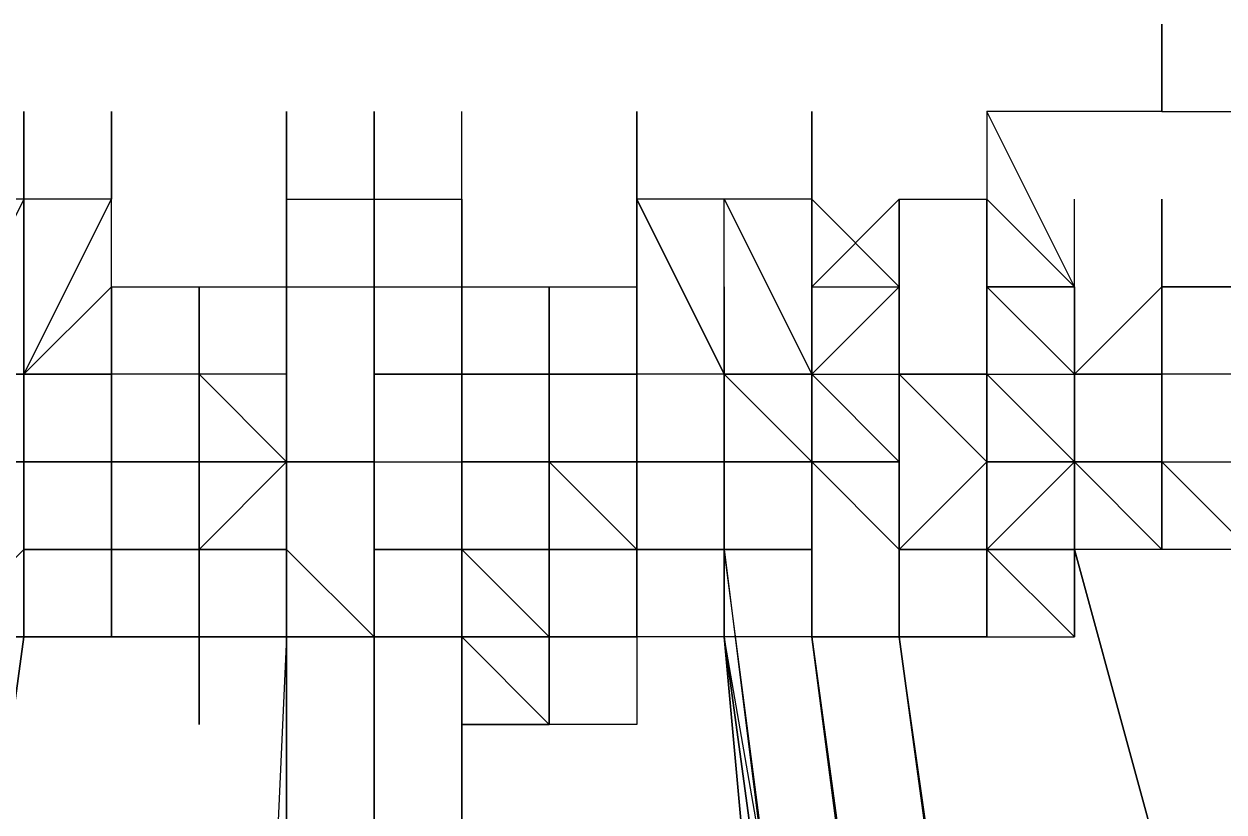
# Model space of a CAD drawing. Header units: inches. Extents: x 3324238 to 135265466, y -1036581 to 20094598.
# Drawn here: x 3353771.581 to 3353772.685, y -519272.137 to -519271.411 of the extents above; entities that cross this region are included whole.
import ezdxf

# ---------------------------------------------------------------- set-up
doc = ezdxf.new("R2010")
doc.units = ezdxf.units.IN
doc.header["$MEASUREMENT"] = 0
doc.layers.add('PDF_Geometry', color=7, linetype='Continuous')

msp = doc.modelspace()

# ---------------------------------------------------------------- linework, layer by layer
at = {"layer": 'PDF_Geometry', "lineweight": 25}
for points in [[(3353772.6282, -519271.492), (3353772.6282, -519271.4115), (3353772.6282, -519271.492), (3353772.5477, -519271.492), (3353772.4671, -519271.492), (3353772.4671, -519271.5726), (3353772.5477, -519271.6532), (3353772.5477, -519271.7338), (3353772.5477, -519271.8143), (3353772.5477, -519271.8949), (3353772.5477, -519271.8143), (3353772.5477, -519271.8949), (3353772.5477, -519271.8143), (3353772.5477, -519271.8949), (3353772.5477, -519271.8143), (3353772.5477, -519271.7338), (3353772.5477, -519271.6532), (3353772.5477, -519271.7338), (3353772.5477, -519271.8143), (3353772.4671, -519271.8143), (3353772.4671, -519271.8949), (3353772.4671, -519271.8143), (3353772.4671, -519271.8949), (3353772.4671, -519271.8143), (3353772.4671, -519271.8949), (3353772.4671, -519271.8143), (3353772.4671, -519271.8949), (3353772.4671, -519271.8143), (3353772.4671, -519271.7338), (3353772.4671, -519271.6532), (3353772.4671, -519271.7338), (3353772.5477, -519271.8143), (3353772.5477, -519271.8949), (3353772.5477, -519271.8143), (3353772.5477, -519271.7338), (3353772.5477, -519271.8143), (3353772.5477, -519271.7338), (3353772.5477, -519271.8143), (3353772.5477, -519271.7338), (3353772.5477, -519271.8143), (3353772.5477, -519271.7338), (3353772.5477, -519271.6532)], [(3353772.6283, -519271.492), (3353772.7088, -519271.492), (3353772.7088, -519271.4115)], [(3353771.3391, -519273.748), (3353771.5808, -519271.9755), (3353771.5808, -519271.8949), (3353771.5808, -519271.8143), (3353771.5808, -519271.8949), (3353771.5808, -519271.8143), (3353771.6614, -519271.8143), (3353771.6614, -519271.7338), (3353771.6614, -519271.8143), (3353771.6614, -519271.7338), (3353771.6614, -519271.6532), (3353771.5808, -519271.7338), (3353771.5808, -519271.8143), (3353771.5808, -519271.8949), (3353771.5808, -519271.9755), (3353771.5808, -519271.8949), (3353771.5808, -519271.9755), (3353771.5808, -519271.8949), (3353771.5808, -519271.8143), (3353771.5808, -519271.8949), (3353771.5808, -519271.9755), (3353771.5808, -519271.8949), (3353771.5808, -519271.9755), (3353771.5808, -519271.8949), (3353771.5808, -519271.8143), (3353771.5003, -519271.8143), (3353771.5808, -519271.8143), (3353771.5808, -519271.8949), (3353771.5808, -519271.9755), (3353771.3391, -519273.748), (3353771.5808, -519271.9755), (3353771.5808, -519271.8949), (3353771.5808, -519271.9755), (3353771.5808, -519271.8949), (3353771.5808, -519271.8143), (3353771.5808, -519271.7338), (3353771.5808, -519271.5726), (3353771.5808, -519271.7338), (3353771.5808, -519271.8143), (3353771.5808, -519271.8949), (3353771.5808, -519271.9755), (3353771.5808, -519271.8949), (3353771.6614, -519271.8949), (3353771.6614, -519271.9755), (3353771.6614, -519271.8949), (3353771.6614, -519271.9755), (3353771.742, -519271.9755), (3353771.742, -519271.8949), (3353771.742, -519271.8143), (3353771.742, -519271.8949), (3353771.8225, -519271.8143), (3353771.742, -519271.8143), (3353771.742, -519271.7338), (3353771.6614, -519271.7338), (3353771.6614, -519271.8143), (3353771.6614, -519271.8949), (3353771.6614, -519271.8143), (3353771.6614, -519271.7338), (3353771.6614, -519271.8143), (3353771.6614, -519271.7338), (3353771.6614, -519271.8143), (3353771.5808, -519271.8143), (3353771.5808, -519271.7338), (3353771.6614, -519271.5726), (3353771.6614, -519271.492), (3353771.6614, -519271.5726), (3353771.5808, -519271.5726), (3353771.5003, -519271.7338)], [(3353771.5808, -519271.492), (3353771.5808, -519271.5726), (3353771.5003, -519271.5726), (3353771.4197, -519271.7338), (3353771.4197, -519271.8143)], [(3353771.5808, -519271.5726), (3353771.5808, -519271.492)], [(3353771.6614, -519271.7338), (3353771.6614, -519271.8143), (3353771.6614, -519271.8949), (3353771.6614, -519271.8143), (3353771.6614, -519271.8949), (3353771.6614, -519271.8143), (3353771.6614, -519271.8949), (3353771.6614, -519271.9755), (3353771.6614, -519271.8949), (3353771.6614, -519271.8143), (3353771.6614, -519271.8949), (3353771.6614, -519271.9755), (3353771.6614, -519271.8949), (3353771.6614, -519271.8143), (3353771.6614, -519271.7338), (3353771.6614, -519271.6532), (3353771.8225, -519271.6532), (3353771.9031, -519271.6532), (3353771.9837, -519271.6532), (3353771.9837, -519271.7338), (3353771.9837, -519271.6532), (3353771.9837, -519271.5726), (3353771.9837, -519271.492)], [(3353771.6614, -519271.5726), (3353771.6614, -519271.492)], [(3353771.8225, -519271.492), (3353771.8225, -519271.5726), (3353771.9031, -519271.5726), (3353771.9031, -519271.6532), (3353771.9031, -519271.7338), (3353771.9031, -519271.8143), (3353771.9031, -519271.7338), (3353771.9837, -519271.7338), (3353771.9031, -519271.7338), (3353771.9031, -519271.8143), (3353771.9031, -519271.8949), (3353771.9837, -519271.8949), (3353771.9837, -519271.8143), (3353771.9837, -519271.7338), (3353771.9031, -519271.7338), (3353771.9031, -519271.6532), (3353771.9031, -519271.5726), (3353771.9031, -519271.6532), (3353771.9031, -519271.7338), (3353771.9031, -519271.8143), (3353771.9031, -519271.7338), (3353771.9031, -519271.8143), (3353771.9837, -519271.8143), (3353772.0642, -519271.8143), (3353771.9837, -519271.8143), (3353772.0642, -519271.8143), (3353772.0642, -519271.7338), (3353772.0642, -519271.8143), (3353772.0642, -519271.7338), (3353772.0642, -519271.8143), (3353772.0642, -519271.7338), (3353772.0642, -519271.8143), (3353772.0642, -519271.8949), (3353772.0642, -519271.8143), (3353772.0642, -519271.8949), (3353772.0642, -519271.9755), (3353772.0642, -519271.8949), (3353772.0642, -519271.8143), (3353772.0642, -519271.7338), (3353772.0642, -519271.6532)], [(3353771.8225, -519271.5726), (3353771.8225, -519271.492)], [(3353771.9031, -519271.5726), (3353771.9031, -519271.492), (3353771.9031, -519271.5726), (3353771.9837, -519271.5726)], [(3353771.9837, -519271.5726), (3353771.9837, -519271.492)], [(3353771.9837, -519271.5726), (3353771.9837, -519271.492)], [(3353772.2254, -519271.9755), (3353772.2254, -519271.8949), (3353772.2254, -519271.8143), (3353772.2254, -519271.7338), (3353772.2254, -519271.8143), (3353772.2254, -519271.8949), (3353772.2254, -519271.9755), (3353772.2254, -519271.8949), (3353772.2254, -519271.9755), (3353772.1448, -519271.9755), (3353772.1448, -519271.8949), (3353772.1448, -519271.8143), (3353772.1448, -519271.7338), (3353772.1448, -519271.5726), (3353772.1448, -519271.492), (3353772.1448, -519271.5726), (3353772.1448, -519271.6532), (3353772.1448, -519271.7338), (3353772.1448, -519271.8143), (3353772.1448, -519271.8949), (3353772.0642, -519271.8143), (3353772.0642, -519271.8949)], [(3353772.306, -519271.5726), (3353772.306, -519271.6532), (3353772.3865, -519271.6532), (3353772.306, -519271.5726), (3353772.306, -519271.6532), (3353772.3865, -519271.6532), (3353772.3865, -519271.7338), (3353772.3865, -519271.8143), (3353772.3865, -519271.8949), (3353772.3865, -519271.8143), (3353772.3865, -519271.8949), (3353772.4671, -519271.8949), (3353772.5477, -519271.9755), (3353772.5477, -519271.8949), (3353772.5477, -519271.8143), (3353772.5477, -519271.7338), (3353772.5477, -519271.6532), (3353772.5477, -519271.7338), (3353772.5477, -519271.6532), (3353772.4671, -519271.492)], [(3353771.5808, -519271.7338), (3353771.5808, -519271.5726), (3353771.5808, -519271.7338)], [(3353771.5808, -519271.6532), (3353771.5808, -519271.7338), (3353771.5808, -519271.6532), (3353771.5808, -519271.7338), (3353771.5808, -519271.8143), (3353771.5808, -519271.8949), (3353771.5808, -519271.9755), (3353771.5808, -519271.8949), (3353771.5808, -519271.9755), (3353771.5808, -519271.8949), (3353771.5808, -519271.8143), (3353771.5808, -519271.7338), (3353771.5808, -519271.6532), (3353771.5808, -519271.7338), (3353771.6614, -519271.7338), (3353771.5808, -519271.7338), (3353771.5808, -519271.8143), (3353771.5808, -519271.7338), (3353771.6614, -519271.5726)], [(3353771.6614, -519271.6532), (3353771.6614, -519271.5726)], [(3353771.9837, -519271.8143), (3353771.9837, -519271.7338), (3353771.9837, -519271.6532), (3353771.9837, -519271.5726), (3353771.9837, -519271.6532), (3353771.9837, -519271.7338), (3353771.9837, -519271.8143), (3353771.9837, -519271.7338), (3353771.9837, -519271.6532), (3353771.9837, -519271.7338), (3353771.9837, -519271.8143), (3353771.9837, -519271.7338), (3353771.9837, -519271.6532), (3353771.9837, -519271.7338), (3353771.9837, -519271.8143), (3353771.9837, -519271.8949), (3353771.9837, -519271.8143), (3353771.9837, -519271.7338), (3353771.9837, -519271.8143), (3353771.9837, -519271.8949), (3353771.9837, -519271.9755), (3353771.9837, -519273.748), (3353771.9837, -519271.9755), (3353771.9837, -519271.8949), (3353771.9837, -519271.9755), (3353771.9837, -519271.8949), (3353771.9837, -519271.9755), (3353771.9837, -519271.8949), (3353771.9837, -519271.9755), (3353771.9837, -519271.8949), (3353771.9837, -519271.9755), (3353771.9837, -519271.8949), (3353771.9031, -519271.8949), (3353771.9031, -519271.8143), (3353771.9031, -519271.8949), (3353771.9031, -519271.9755), (3353771.9031, -519271.8949), (3353771.9031, -519271.9755), (3353771.8225, -519271.9755), (3353771.8225, -519271.8949), (3353771.8225, -519271.8143), (3353771.8225, -519271.8949), (3353771.8225, -519271.8143), (3353771.742, -519271.7338), (3353771.742, -519271.8143), (3353771.742, -519271.7338), (3353771.742, -519271.6532)], [(3353771.8225, -519271.8143), (3353771.8225, -519271.8949), (3353771.8225, -519271.8143), (3353771.8225, -519271.8949), (3353771.8225, -519271.8143), (3353771.8225, -519271.7338), (3353771.8225, -519271.8143), (3353771.8225, -519271.7338), (3353771.8225, -519271.8143), (3353771.8225, -519271.7338), (3353771.8225, -519271.8143), (3353771.8225, -519271.6532), (3353771.8225, -519271.8143), (3353771.8225, -519271.7338), (3353771.8225, -519271.8143), (3353771.8225, -519271.7338), (3353771.8225, -519271.8143), (3353771.8225, -519271.7338), (3353771.8225, -519271.8143), (3353771.8225, -519271.7338), (3353771.8225, -519271.8143), (3353771.8225, -519271.7338), (3353771.8225, -519271.8143), (3353771.8225, -519271.6532), (3353771.8225, -519271.5726)], [(3353771.8225, -519271.9755), (3353771.8225, -519271.8949), (3353771.8225, -519271.9755), (3353771.8225, -519271.8949), (3353771.8225, -519271.8143), (3353771.8225, -519271.7338), (3353771.8225, -519271.6532), (3353771.8225, -519271.5726), (3353771.8225, -519271.6532), (3353771.8225, -519271.5726)], [(3353771.9031, -519271.5726), (3353771.9031, -519271.6532), (3353771.9031, -519271.7338)], [(3353771.9837, -519271.7338), (3353771.9837, -519271.6532), (3353771.9837, -519271.5726)], [(3353771.9837, -519271.5726), (3353771.9837, -519271.6532), (3353771.9837, -519271.7338)], [(3353771.9837, -519271.7338), (3353771.9837, -519271.6532), (3353771.9837, -519271.5726)], [(3353772.4671, -519271.9755), (3353772.4671, -519271.8949), (3353772.4671, -519271.9755), (3353772.4671, -519271.8949), (3353772.3865, -519271.8949), (3353772.3865, -519271.8143), (3353772.3865, -519271.8949), (3353772.306, -519271.8143), (3353772.306, -519271.7338), (3353772.306, -519271.6532), (3353772.306, -519271.7338), (3353772.306, -519271.8143), (3353772.306, -519271.8949), (3353772.306, -519271.8143), (3353772.306, -519271.7338), (3353772.306, -519271.5726), (3353772.306, -519271.6532), (3353772.3865, -519271.5726), (3353772.4671, -519271.5726), (3353772.4671, -519271.6532), (3353772.4671, -519271.7338), (3353772.4671, -519271.6532), (3353772.4671, -519271.7338), (3353772.4671, -519271.8143), (3353772.4671, -519271.7338), (3353772.4671, -519271.6532), (3353772.4671, -519271.7338), (3353772.4671, -519271.6532), (3353772.4671, -519271.7338), (3353772.4671, -519271.8143), (3353772.4671, -519271.8949), (3353772.4671, -519271.8143), (3353772.4671, -519271.7338), (3353772.4671, -519271.6532), (3353772.4671, -519271.7338), (3353772.4671, -519271.8143), (3353772.3865, -519271.7338), (3353772.3865, -519271.6532), (3353772.3865, -519271.7338), (3353772.3865, -519271.6532), (3353772.306, -519271.7338), (3353772.306, -519271.6532), (3353772.306, -519271.7338), (3353772.306, -519271.6532), (3353772.306, -519271.7338), (3353772.306, -519271.8143), (3353772.2254, -519271.7338), (3353772.2254, -519271.5726), (3353772.306, -519271.7338), (3353772.306, -519271.8143), (3353772.306, -519271.8949), (3353772.2254, -519271.8949), (3353772.2254, -519271.9755), (3353772.2254, -519271.8949), (3353772.2254, -519271.8143), (3353772.2254, -519271.8949), (3353772.2254, -519271.9755), (3353772.1448, -519271.9755), (3353772.1448, -519271.8949), (3353772.0642, -519271.8949), (3353772.0642, -519271.9755), (3353772.1448, -519271.9755), (3353772.1448, -519271.8949), (3353772.0642, -519271.8949)], [(3353772.2254, -519271.8143), (3353772.2254, -519271.7338), (3353772.2254, -519271.5726)], [(3353772.2254, -519271.8143), (3353772.2254, -519271.7338), (3353772.2254, -519271.8143), (3353772.2254, -519271.7338), (3353772.2254, -519271.5726)], [(3353772.306, -519271.7337), (3353772.306, -519271.6532), (3353772.306, -519271.5726)], [(3353772.306, -519271.6532), (3353772.306, -519271.5726)], [(3353772.6282, -519273.5869), (3353772.6282, -519273.6675), (3353772.6282, -519273.748), (3353772.3865, -519271.9755), (3353772.3865, -519271.8949), (3353772.3865, -519271.8143), (3353772.3865, -519271.8949), (3353772.3865, -519271.8143), (3353772.3865, -519271.7338), (3353772.3865, -519271.6532), (3353772.3865, -519271.5726), (3353772.3865, -519271.6532), (3353772.3865, -519271.7338), (3353772.3865, -519271.6532)], [(3353772.4671, -519271.6532), (3353772.4671, -519271.7338), (3353772.4671, -519271.6532), (3353772.4671, -519271.7338), (3353772.4671, -519271.6532), (3353772.4671, -519271.7338), (3353772.4671, -519271.8143), (3353772.4671, -519271.7338), (3353772.4671, -519271.6532), (3353772.4671, -519271.5726)], [(3353772.4671, -519271.6532), (3353772.5477, -519271.7338), (3353772.5477, -519271.6532), (3353772.5477, -519271.5726)], [(3353772.5477, -519271.8143), (3353772.5477, -519271.7338), (3353772.5477, -519271.6532), (3353772.5477, -519271.5726)], [(3353772.7088, -519271.7338), (3353772.6282, -519271.7338), (3353772.5477, -519271.7338), (3353772.6282, -519271.7338), (3353772.6282, -519271.8143), (3353772.6282, -519271.7338), (3353772.6282, -519271.6532), (3353772.6282, -519271.5726), (3353772.6282, -519271.6532), (3353772.7088, -519271.6532)], [(3353772.7088, -519271.5726), (3353772.7088, -519271.6532), (3353772.7088, -519271.7338), (3353772.7088, -519271.6532), (3353772.7088, -519271.7338), (3353772.7088, -519271.6532), (3353772.6282, -519271.6532), (3353772.6282, -519271.5726), (3353772.6282, -519271.6532)], [(3353771.5003, -519271.8143), (3353771.5003, -519271.7338), (3353771.5003, -519271.8143), (3353771.5003, -519271.8949), (3353771.5003, -519271.9755), (3353771.4197, -519271.8949), (3353771.5003, -519271.8949), (3353771.5003, -519271.9755), (3353771.5808, -519271.8949), (3353771.5808, -519271.8143), (3353771.6614, -519271.8143), (3353771.6614, -519271.7338), (3353771.6614, -519271.6532)], [(3353771.5002, -519271.8143), (3353771.5808, -519271.8143), (3353771.5808, -519271.8949), (3353771.5808, -519271.8143), (3353771.5808, -519271.7338), (3353771.5808, -519271.6532), (3353771.5808, -519271.7338), (3353771.5808, -519271.8143), (3353771.5808, -519271.8949)], [(3353771.5003, -519271.9755), (3353771.5808, -519271.9755), (3353771.5808, -519271.8949), (3353771.5808, -519271.9755), (3353771.5808, -519271.8949), (3353771.6614, -519271.8949), (3353771.6614, -519271.8143), (3353771.6614, -519271.8949), (3353771.6614, -519271.8143), (3353771.742, -519271.8143), (3353771.742, -519271.7338), (3353771.742, -519271.8143), (3353771.742, -519271.7338), (3353771.742, -519271.8143), (3353771.742, -519271.7338), (3353771.742, -519271.8143), (3353771.8225, -519271.8143), (3353771.9031, -519271.8143), (3353771.9031, -519271.7338), (3353771.9031, -519271.8143), (3353771.9031, -519271.8949), (3353771.9031, -519271.8143), (3353771.9031, -519271.6532), (3353771.9031, -519271.7338)], [(3353771.5808, -519271.9755), (3353771.5808, -519271.8949), (3353771.5808, -519271.8143), (3353771.5808, -519271.7338), (3353771.5808, -519271.6532)], [(3353771.5808, -519271.7338), (3353771.5808, -519271.6532)], [(3353771.742, -519271.6532), (3353771.742, -519271.7338), (3353771.8225, -519271.8143), (3353771.8225, -519271.8949), (3353771.8225, -519271.8143), (3353771.8225, -519271.7338), (3353771.8225, -519271.8143), (3353771.8225, -519271.8949), (3353771.8225, -519271.9755), (3353771.8225, -519271.8949), (3353771.742, -519271.8949), (3353771.742, -519271.9755), (3353771.6614, -519271.9755), (3353771.6614, -519271.8949), (3353771.6614, -519271.8143), (3353771.6614, -519271.8949), (3353771.6614, -519271.9755), (3353771.6614, -519271.8949), (3353771.6614, -519271.9755), (3353771.6614, -519271.8949), (3353771.6614, -519271.8143), (3353771.6614, -519271.7338), (3353771.6614, -519271.6532), (3353771.6614, -519271.7338), (3353771.6614, -519271.6532), (3353771.6614, -519271.7338), (3353771.6614, -519271.8143), (3353771.6614, -519271.7338), (3353771.6614, -519271.8143), (3353771.6614, -519271.8949), (3353771.6614, -519271.9755), (3353771.6614, -519271.8949), (3353771.742, -519271.8949), (3353771.742, -519271.9755), (3353771.742, -519272.056)], [(3353771.9031, -519271.8949), (3353771.9837, -519271.8949), (3353771.9837, -519271.8143), (3353771.9837, -519271.7338), (3353771.9837, -519271.6532)], [(3353771.9031, -519271.8949), (3353771.9031, -519271.8143), (3353771.9031, -519271.7337), (3353771.9031, -519271.6532)], [(3353771.9031, -519271.7338), (3353771.9031, -519271.6532)], [(3353772.0642, -519272.056), (3353771.9837, -519271.9755), (3353771.9837, -519271.8949), (3353771.9837, -519271.8143), (3353771.9837, -519271.7338), (3353771.9837, -519271.6532), (3353771.9837, -519271.7338), (3353771.9837, -519271.6532), (3353771.9837, -519271.7338), (3353771.9837, -519271.8143), (3353771.9837, -519271.7338), (3353772.0642, -519271.7338), (3353772.0642, -519271.8143), (3353772.0642, -519271.7338), (3353771.9837, -519271.7338), (3353771.9837, -519271.8143), (3353771.9837, -519271.7338), (3353771.9837, -519271.8143), (3353771.9837, -519271.7338), (3353771.9837, -519271.6532), (3353771.9837, -519271.7338), (3353771.9837, -519271.8143), (3353771.9837, -519271.8949), (3353771.9837, -519271.8143), (3353771.9837, -519271.7338), (3353771.9837, -519271.8143), (3353772.0642, -519271.8143), (3353772.0642, -519271.7338), (3353772.0642, -519271.8143), (3353772.0642, -519271.8949), (3353772.0642, -519271.9755), (3353771.9837, -519271.9755), (3353771.9837, -519271.8949), (3353771.9837, -519271.9755), (3353771.9837, -519272.056), (3353772.0642, -519272.056), (3353772.0642, -519271.9755), (3353772.1448, -519271.9755), (3353772.1448, -519271.8949)], [(3353771.9837, -519271.6532), (3353772.1448, -519271.6532)], [(3353771.9837, -519271.7338), (3353771.9837, -519271.6532)], [(3353771.9837, -519271.7338), (3353771.9837, -519271.6532)], [(3353772.0642, -519271.6532), (3353772.0642, -519271.7338), (3353772.0642, -519271.8143), (3353771.9837, -519271.8143), (3353771.9837, -519271.8949), (3353771.9837, -519271.9755), (3353771.9837, -519273.748), (3353772.0642, -519273.748), (3353772.1448, -519273.748), (3353772.1448, -519273.6675)], [(3353772.0642, -519271.7338), (3353772.0642, -519271.6532)], [(3353772.1448, -519271.7338), (3353772.1448, -519271.6532)], [(3353772.1448, -519271.7338), (3353772.1448, -519271.6532)], [(3353772.1448, -519271.7338), (3353772.1448, -519271.6532)], [(3353772.2254, -519271.8949), (3353772.2254, -519271.8143), (3353772.2254, -519271.7338), (3353772.2254, -519271.6532), (3353772.2254, -519271.7338)], [(3353772.2254, -519271.7338), (3353772.2254, -519271.6532)], [(3353772.2254, -519271.7338), (3353772.2254, -519271.6532)], [(3353772.2254, -519271.8143), (3353772.306, -519271.8143), (3353772.306, -519271.7338), (3353772.306, -519271.6532), (3353772.3865, -519271.6532), (3353772.3865, -519271.7338), (3353772.3865, -519271.8143), (3353772.3865, -519271.7338), (3353772.3865, -519271.8143), (3353772.3865, -519271.7338), (3353772.3865, -519271.8143), (3353772.3865, -519271.7338), (3353772.3865, -519271.8143), (3353772.3865, -519271.7338), (3353772.3865, -519271.8143), (3353772.3865, -519271.7338), (3353772.3865, -519271.8143), (3353772.306, -519271.7338), (3353772.306, -519271.8143), (3353772.306, -519271.7338), (3353772.3865, -519271.7338), (3353772.4671, -519271.7338), (3353772.4671, -519271.6532), (3353772.4671, -519271.7338), (3353772.4671, -519271.8143), (3353772.4671, -519271.8949)], [(3353772.2254, -519271.7338), (3353772.2254, -519271.6532)], [(3353772.3865, -519271.8949), (3353772.3865, -519271.8143), (3353772.3865, -519271.7338), (3353772.3865, -519271.6532), (3353772.3865, -519271.7338), (3353772.3865, -519271.6532), (3353772.3865, -519271.7338), (3353772.3865, -519271.6532), (3353772.3865, -519271.7338), (3353772.3865, -519271.8143), (3353772.3865, -519271.7338), (3353772.3865, -519271.8143), (3353772.3865, -519271.8949), (3353772.3865, -519271.8143), (3353772.3865, -519271.7338), (3353772.3865, -519271.6532), (3353772.3865, -519271.7338), (3353772.3865, -519271.6532), (3353772.3865, -519271.7338), (3353772.3865, -519271.6532), (3353772.3865, -519271.7338), (3353772.3865, -519271.6532)], [(3353772.3865, -519271.8143), (3353772.3865, -519271.7338), (3353772.3865, -519271.6532)], [(3353772.3865, -519271.7337), (3353772.3865, -519271.6532)], [(3353772.3865, -519271.8143), (3353772.3865, -519271.7338), (3353772.3865, -519271.6532)], [(3353772.4671, -519271.7338), (3353772.4671, -519271.6532)], [(3353772.4671, -519271.6532), (3353772.5477, -519271.6532), (3353772.4671, -519271.6532)], [(3353772.4671, -519271.7337), (3353772.4671, -519271.6532)], [(3353772.4671, -519271.7338), (3353772.4671, -519271.6532)], [(3353772.7894, -519271.8949), (3353772.7088, -519271.8949), (3353772.7088, -519271.8143), (3353772.7088, -519271.8949), (3353772.6282, -519271.8949), (3353772.5477, -519271.8949), (3353772.5477, -519271.8143), (3353772.5477, -519271.8949), (3353773.0311, -519273.6675), (3353772.5477, -519271.8949), (3353772.5477, -519271.8143), (3353772.5477, -519271.7338), (3353772.5477, -519271.6532), (3353772.5477, -519271.7338), (3353772.5477, -519271.8143), (3353772.5477, -519271.8949), (3353772.5477, -519271.8143)], [(3353772.5477, -519271.7338), (3353772.5477, -519271.6532), (3353772.5477, -519271.7338)], [(3353772.5477, -519271.7338), (3353772.5477, -519271.6532)], [(3353772.5477, -519271.6532), (3353772.5477, -519271.7338), (3353772.5477, -519271.6532), (3353772.5477, -519271.7338), (3353772.5477, -519271.6532), (3353772.5477, -519271.7338), (3353772.5477, -519271.6532), (3353772.5477, -519271.7338), (3353772.5477, -519271.6532), (3353772.5477, -519271.7338), (3353772.5477, -519271.6532), (3353772.5477, -519271.7338), (3353772.5477, -519271.6532), (3353772.5477, -519271.7338), (3353772.5477, -519271.8143), (3353772.6282, -519271.8143), (3353772.6282, -519271.8949), (3353772.6282, -519271.8143), (3353772.7088, -519271.8143)], [(3353772.5477, -519271.8143), (3353772.6282, -519271.8143), (3353772.6282, -519271.7338), (3353772.6282, -519271.8143), (3353772.6282, -519271.7338), (3353772.6282, -519271.6532), (3353772.6282, -519271.7338), (3353772.6282, -519271.6532), (3353772.6282, -519271.7338), (3353772.6282, -519271.8143), (3353772.6282, -519271.7338), (3353772.6282, -519271.8143), (3353772.6282, -519271.8949), (3353772.6282, -519271.8143), (3353772.5477, -519271.8143), (3353772.6282, -519271.8949), (3353772.6282, -519271.8143), (3353772.6282, -519271.8949), (3353772.6282, -519271.8143), (3353772.6282, -519271.7338), (3353772.6282, -519271.8143), (3353772.7088, -519271.8949)], [(3353772.5477, -519271.7337), (3353772.5477, -519271.6532)], [(3353772.6282, -519271.6532), (3353772.5477, -519271.7337)], [(3353772.5477, -519271.7337), (3353772.5477, -519271.6532)], [(3353772.6282, -519271.7338), (3353772.6282, -519271.6532)], [(3353772.6282, -519271.8143), (3353772.6282, -519271.7338), (3353772.6282, -519271.6532)], [(3353772.6283, -519271.7338), (3353772.6283, -519271.6532)], [(3353771.5808, -519271.7338), (3353771.5003, -519271.7338), (3353771.5808, -519271.7338)], [(3353771.5808, -519271.8143), (3353771.5808, -519271.7337)], [(3353771.742, -519272.056), (3353771.742, -519271.9755), (3353771.742, -519271.8949), (3353771.742, -519271.9755), (3353771.6614, -519271.9755), (3353771.5808, -519271.9755), (3353771.6614, -519271.9755), (3353771.6614, -519271.8949), (3353771.742, -519271.8949), (3353771.742, -519271.9755), (3353771.8225, -519271.9755), (3353771.9031, -519271.9755), (3353771.9031, -519271.8949), (3353771.9031, -519271.8143), (3353771.9031, -519271.8949), (3353771.9031, -519271.8143), (3353771.8225, -519271.8143), (3353771.8225, -519271.7338), (3353771.8225, -519271.8143), (3353771.9031, -519271.8143), (3353771.9031, -519271.8949), (3353771.9031, -519271.9755), (3353771.9031, -519273.748)], [(3353771.5808, -519271.8143), (3353771.5808, -519271.7338)], [(3353771.5808, -519271.8143), (3353771.5808, -519271.7338)], [(3353771.6614, -519271.8949), (3353771.6614, -519271.8143), (3353771.6614, -519271.7338), (3353771.6614, -519271.8143), (3353771.742, -519271.8143)], [(3353771.9031, -519271.8949), (3353771.9031, -519271.9755), (3353771.9031, -519271.8949), (3353771.9031, -519271.8143), (3353771.9031, -519271.7338), (3353771.9031, -519271.8143), (3353771.8225, -519271.8143), (3353771.8225, -519271.8949), (3353771.8225, -519271.8143), (3353771.8225, -519271.7338), (3353771.8225, -519271.8143), (3353771.8225, -519271.8949), (3353771.8225, -519271.8143), (3353771.8225, -519271.8949), (3353771.8225, -519271.9755), (3353771.8225, -519273.748), (3353771.8225, -519271.9755), (3353771.742, -519273.748)], [(3353771.8225, -519271.7338), (3353771.8225, -519271.8143), (3353771.8225, -519271.7338), (3353771.742, -519271.7338)], [(3353771.8225, -519271.8143), (3353771.8225, -519271.7338)], [(3353771.9031, -519271.8143), (3353771.9031, -519271.7337)], [(3353772.0642, -519271.8949), (3353771.9837, -519271.8949), (3353771.9837, -519271.8143), (3353771.9837, -519271.8949), (3353771.9837, -519271.8143), (3353771.9837, -519271.8949), (3353771.9837, -519271.9755), (3353771.9837, -519271.8949), (3353771.9837, -519271.9755), (3353772.0642, -519271.9755), (3353772.0642, -519271.8949), (3353772.0642, -519271.8143), (3353772.0642, -519271.7338), (3353772.0642, -519271.8143), (3353772.0642, -519271.7338), (3353772.0642, -519271.8143), (3353772.0642, -519271.8949), (3353772.0642, -519271.9755), (3353772.0642, -519271.8949), (3353772.1448, -519271.8949), (3353772.1448, -519271.8143), (3353772.1448, -519271.7338), (3353772.1448, -519271.8143), (3353772.0642, -519271.8143), (3353772.0642, -519271.7338), (3353772.0642, -519271.8143), (3353772.0642, -519271.7338), (3353772.0642, -519271.8143), (3353772.0642, -519271.7338), (3353772.1448, -519271.7338), (3353772.1448, -519271.8143), (3353772.1448, -519271.8949), (3353772.1448, -519271.9755), (3353772.1448, -519272.056)], [(3353771.9837, -519273.748), (3353771.9837, -519271.9755), (3353771.9837, -519271.8949), (3353771.9837, -519271.9755), (3353771.9837, -519271.8949), (3353771.9837, -519271.9755), (3353772.0642, -519271.9755), (3353772.0642, -519272.056), (3353771.9837, -519272.056), (3353771.9837, -519271.9755), (3353771.9837, -519271.8949), (3353771.9837, -519271.8143), (3353771.9837, -519271.7338), (3353771.9837, -519271.8143), (3353771.9837, -519271.7338), (3353771.9837, -519271.8143)], [(3353771.9837, -519271.8949), (3353771.9837, -519271.8143), (3353771.9837, -519271.7338), (3353771.9837, -519271.8143)], [(3353771.9837, -519271.8143), (3353771.9837, -519271.7338)], [(3353771.9837, -519271.8143), (3353771.9837, -519271.7338)], [(3353771.9837, -519271.8143), (3353771.9837, -519271.7338)], [(3353772.0642, -519271.8143), (3353772.0642, -519271.7338)], [(3353772.0642, -519271.8143), (3353772.0642, -519271.7338)], [(3353772.0642, -519271.8143), (3353772.0642, -519271.7338)], [(3353772.0642, -519271.8143), (3353772.0642, -519271.7338)], [(3353772.0642, -519271.8143), (3353772.0642, -519271.7338)], [(3353772.0642, -519271.8143), (3353772.0642, -519271.7338)], [(3353772.0642, -519271.8143), (3353772.0642, -519271.7338)], [(3353772.0642, -519271.8143), (3353772.0642, -519271.7338)], [(3353772.0642, -519271.8143), (3353772.0642, -519271.7338)], [(3353772.0643, -519271.8143), (3353772.0643, -519271.7338)], [(3353772.1448, -519271.8143), (3353772.1448, -519271.7337)], [(3353772.1448, -519271.8143), (3353772.1448, -519271.7338)], [(3353772.1448, -519271.7338), (3353772.1448, -519271.8143)], [(3353772.1448, -519271.8143), (3353772.1448, -519271.7338)], [(3353772.1448, -519271.8143), (3353772.1448, -519271.7338)], [(3353772.2254, -519271.7338), (3353772.2254, -519271.8143), (3353772.1448, -519271.8143)], [(3353772.1448, -519271.7338), (3353772.1448, -519271.8143), (3353772.2254, -519271.8143), (3353772.2254, -519271.7338), (3353772.1448, -519271.7338), (3353772.1448, -519271.8143), (3353772.1448, -519271.7338)], [(3353772.1448, -519271.7338), (3353772.1448, -519271.8143), (3353772.1448, -519271.8949)], [(3353772.1448, -519271.8143), (3353772.1448, -519271.7338)], [(3353772.2254, -519271.8143), (3353772.2254, -519271.7337)], [(3353772.2254, -519271.8143), (3353772.2254, -519271.7338)], [(3353772.2254, -519271.8143), (3353772.2254, -519271.7338)], [(3353772.306, -519271.8949), (3353772.306, -519271.8143), (3353772.306, -519271.7338), (3353772.306, -519271.8143), (3353772.306, -519271.7338), (3353772.306, -519271.8143), (3353772.3865, -519271.8143), (3353772.3865, -519271.8949), (3353772.3865, -519271.9755), (3353772.306, -519271.9755), (3353772.2254, -519271.9755)], [(3353772.2254, -519271.8143), (3353772.2254, -519271.7338)], [(3353772.2254, -519271.8143), (3353772.2254, -519271.7338)], [(3353772.306, -519271.7338), (3353772.2254, -519271.7338)], [(3353772.2254, -519271.8143), (3353772.2254, -519271.7338)], [(3353772.2254, -519271.8143), (3353772.2254, -519271.7338)], [(3353772.2254, -519271.8949), (3353772.306, -519271.8949), (3353772.306, -519271.9755), (3353772.306, -519271.8949), (3353772.306, -519271.9755), (3353772.3865, -519271.9755), (3353772.6282, -519273.748), (3353772.3865, -519271.9755), (3353772.3865, -519271.8949), (3353772.3865, -519271.9755), (3353772.3865, -519271.8949), (3353772.3865, -519271.9755), (3353772.3865, -519271.8949), (3353772.4671, -519271.8949), (3353772.3865, -519271.8949), (3353772.3865, -519271.8143), (3353772.3865, -519271.7338), (3353772.3865, -519271.8143), (3353772.3865, -519271.8949)], [(3353772.306, -519271.7338), (3353772.306, -519271.8143), (3353772.2254, -519271.8143)], [(3353772.2254, -519271.8143), (3353772.2254, -519271.7338)], [(3353772.3059, -519271.8143), (3353772.3059, -519271.7338)], [(3353772.306, -519271.8143), (3353772.306, -519271.7338)], [(3353772.306, -519271.8143), (3353772.306, -519271.7338)], [(3353772.306, -519271.8143), (3353772.306, -519271.7338)], [(3353772.3865, -519271.7338), (3353772.4671, -519271.7338), (3353772.3865, -519271.7338)], [(3353772.3865, -519271.8143), (3353772.3865, -519271.7338)], [(3353772.3865, -519271.7338), (3353772.4671, -519271.7338)], [(3353772.3865, -519271.7338), (3353772.3865, -519271.8143)], [(3353772.4671, -519271.8143), (3353772.4671, -519271.7338)], [(3353772.4671, -519271.8143), (3353772.4671, -519271.7338)], [(3353772.4671, -519271.8143), (3353772.4671, -519271.7338)], [(3353772.4671, -519271.8143), (3353772.4671, -519271.7338)], [(3353772.4671, -519271.8143), (3353772.4671, -519271.7338)], [(3353772.4671, -519271.8143), (3353772.4671, -519271.7338)], [(3353772.4671, -519271.8143), (3353772.4671, -519271.7338)], [(3353772.4671, -519271.8143), (3353772.4671, -519271.7338)], [(3353772.4671, -519271.8143), (3353772.4671, -519271.7338)], [(3353772.4671, -519271.8143), (3353772.4671, -519271.7338)], [(3353772.4671, -519271.7338), (3353772.4671, -519271.8143)], [(3353772.4671, -519271.8143), (3353772.4671, -519271.7338)], [(3353772.4671, -519271.8949), (3353772.4671, -519271.8143), (3353772.4671, -519271.7338)], [(3353772.4671, -519271.8143), (3353772.4671, -519271.7338)], [(3353772.5477, -519271.8143), (3353772.5477, -519271.7338), (3353772.5477, -519271.8143)], [(3353772.5477, -519271.7338), (3353772.5477, -519271.8143)], [(3353772.5477, -519271.8143), (3353772.5477, -519271.7338)], [(3353772.5477, -519271.8143), (3353772.5477, -519271.7338)], [(3353772.5477, -519271.8143), (3353772.5477, -519271.7338)], [(3353772.5477, -519271.8949), (3353772.5477, -519271.8143), (3353772.5477, -519271.7338)], [(3353772.6283, -519271.8949), (3353772.6283, -519271.8143), (3353772.6283, -519271.7338)], [(3353771.3391, -519273.9092), (3353771.3391, -519273.9898), (3353771.3391, -519273.9092), (3353771.3391, -519273.8286), (3353771.3391, -519273.748), (3353771.3391, -519273.8286), (3353771.3391, -519273.748), (3353771.3391, -519273.8286), (3353771.3391, -519273.748), (3353771.3391, -519273.8286), (3353771.3391, -519273.748), (3353771.5808, -519271.9755), (3353771.5808, -519271.8949), (3353771.5808, -519271.8143)], [(3353771.5808, -519271.8949), (3353771.5808, -519271.8143)], [(3353771.6614, -519271.8143), (3353771.6614, -519271.8949), (3353771.6614, -519271.8143)], [(3353771.742, -519271.8143), (3353771.6614, -519271.8143), (3353771.742, -519271.8143)], [(3353771.742, -519271.8143), (3353771.6614, -519271.8143)], [(3353771.6614, -519271.8949), (3353771.6614, -519271.8143)], [(3353771.6614, -519271.9755), (3353771.6614, -519271.8949), (3353771.6614, -519271.8143)], [(3353771.6614, -519271.8949), (3353771.6614, -519271.8143)], [(3353771.6614, -519271.9755), (3353771.6614, -519271.8949), (3353771.6614, -519271.8143)], [(3353771.6614, -519271.8949), (3353771.6614, -519271.8143)], [(3353771.742, -519271.8949), (3353771.742, -519271.8143)], [(3353771.742, -519271.8949), (3353771.742, -519271.8143)], [(3353771.742, -519271.8949), (3353771.742, -519271.8143)], [(3353771.742, -519271.8143), (3353771.742, -519271.8949)], [(3353771.742, -519271.8949), (3353771.742, -519271.8143)], [(3353771.742, -519271.8949), (3353771.742, -519271.8143)], [(3353771.742, -519271.8949), (3353771.742, -519271.8143)], [(3353771.742, -519271.8949), (3353771.742, -519271.8143)], [(3353771.742, -519271.8949), (3353771.742, -519271.8143)], [(3353771.742, -519271.8949), (3353771.742, -519271.8143)], [(3353771.742, -519271.8949), (3353771.742, -519271.8143)], [(3353771.742, -519271.8949), (3353771.742, -519271.8143)], [(3353771.8225, -519271.8949), (3353771.8225, -519271.8143)], [(3353771.8225, -519271.8949), (3353771.8225, -519271.8143)], [(3353771.8225, -519271.8143), (3353771.9031, -519271.8143), (3353771.8225, -519271.8143)], [(3353771.9031, -519271.9755), (3353771.9031, -519271.8949), (3353771.9031, -519271.8143)], [(3353771.9031, -519271.9755), (3353771.9031, -519271.8949), (3353771.9031, -519271.8143)], [(3353771.9031, -519271.8143), (3353771.9031, -519271.8949)], [(3353771.9837, -519271.8949), (3353771.9837, -519271.8143)], [(3353771.9837, -519271.8949), (3353771.9837, -519271.8143)], [(3353771.9837, -519271.8949), (3353771.9837, -519271.8143)], [(3353771.9837, -519271.8143), (3353772.0642, -519271.8143), (3353771.9837, -519271.8143)], [(3353771.9837, -519271.8949), (3353771.9837, -519271.8143)], [(3353771.9837, -519271.8949), (3353772.0642, -519271.8949), (3353772.0642, -519271.9755), (3353771.9837, -519271.8949), (3353771.9837, -519271.9755), (3353771.9837, -519271.8949), (3353771.9837, -519271.8143)], [(3353772.0642, -519271.8143), (3353771.9837, -519271.8143)], [(3353771.9837, -519271.8949), (3353771.9837, -519271.8143)], [(3353771.9837, -519271.8949), (3353771.9837, -519271.8143)], [(3353771.9837, -519271.8949), (3353771.9837, -519271.8143)], [(3353771.9837, -519271.8949), (3353771.9837, -519271.8143)], [(3353772.1448, -519271.8143), (3353772.0642, -519271.8143)], [(3353772.0642, -519271.8949), (3353772.0642, -519271.8143)], [(3353772.0642, -519271.8949), (3353772.0642, -519271.8143)], [(3353772.1448, -519271.8949), (3353772.1448, -519271.8143)], [(3353772.1448, -519271.8949), (3353772.1448, -519271.8143)], [(3353772.1448, -519271.8143), (3353772.1448, -519271.8949)], [(3353772.1448, -519271.8949), (3353772.1448, -519271.8143)], [(3353772.1448, -519271.8949), (3353772.1448, -519271.8143)], [(3353772.1448, -519271.8949), (3353772.1448, -519271.8143)], [(3353772.1448, -519271.8949), (3353772.1448, -519271.8143)], [(3353772.1448, -519271.8949), (3353772.1448, -519271.8143)], [(3353772.1448, -519271.8949), (3353772.1448, -519271.8143)], [(3353772.1448, -519271.8949), (3353772.1448, -519271.8143)], [(3353772.1448, -519271.8143), (3353772.1448, -519271.8949)], [(3353772.1448, -519271.8949), (3353772.1448, -519271.8143)], [(3353772.1448, -519271.8949), (3353772.1448, -519271.8143)], [(3353772.1448, -519271.8949), (3353772.1448, -519271.8143)], [(3353772.1448, -519271.8143), (3353772.2254, -519271.8143), (3353772.1448, -519271.8143)], [(3353772.2254, -519271.8949), (3353772.2254, -519271.8143)], [(3353772.2254, -519271.8949), (3353772.2254, -519271.8143)], [(3353772.2254, -519271.8949), (3353772.2254, -519271.8143)], [(3353772.2254, -519271.8949), (3353772.2254, -519271.8143)], [(3353772.2254, -519271.8949), (3353772.2254, -519271.8143)], [(3353772.2254, -519271.8949), (3353772.2254, -519271.8143)], [(3353772.2254, -519271.8949), (3353772.2254, -519271.8143)], [(3353772.2254, -519271.8949), (3353772.2254, -519271.8143)], [(3353772.2254, -519271.8949), (3353772.2254, -519271.8143)], [(3353772.2254, -519271.8949), (3353772.2254, -519271.8143)], [(3353772.3059, -519271.8949), (3353772.3059, -519271.8143)], [(3353772.306, -519271.8949), (3353772.306, -519271.8143)], [(3353772.3865, -519271.8143), (3353772.306, -519271.8143), (3353772.3865, -519271.8143)], [(3353772.3865, -519271.9755), (3353772.3865, -519271.8949), (3353772.3865, -519271.8143)], [(3353772.4671, -519271.8143), (3353772.3865, -519271.8949)], [(3353772.3865, -519271.8949), (3353772.3865, -519271.8143)], [(3353772.3865, -519271.8949), (3353772.3865, -519271.8143), (3353772.3865, -519271.8949)], [(3353772.6283, -519273.6675), (3353772.3865, -519271.9755), (3353772.3865, -519271.8949), (3353772.3865, -519271.8143)], [(3353772.3865, -519271.8949), (3353772.3865, -519271.9755), (3353772.3865, -519271.8949), (3353772.3865, -519271.8143)], [(3353772.4671, -519271.8949), (3353772.4671, -519271.8143)], [(3353772.4671, -519271.8949), (3353772.4671, -519271.8143)], [(3353772.4671, -519271.8949), (3353772.4671, -519271.8143)], [(3353772.4671, -519271.8143), (3353772.4671, -519271.8949)], [(3353772.4671, -519271.8949), (3353772.4671, -519271.8143)], [(3353772.4671, -519271.8949), (3353772.4671, -519271.8143)], [(3353772.4671, -519271.8949), (3353772.4671, -519271.8143)], [(3353772.5477, -519271.8143), (3353772.4671, -519271.8143), (3353772.4671, -519271.8949)], [(3353772.4671, -519271.8949), (3353772.4671, -519271.8143)], [(3353772.4671, -519271.8949), (3353772.4671, -519271.8143)], [(3353772.4671, -519271.8949), (3353772.4671, -519271.8143)], [(3353772.4671, -519271.8143), (3353772.4671, -519271.8949)], [(3353772.4671, -519271.8949), (3353772.4671, -519271.8143), (3353772.4671, -519271.8949), (3353772.5477, -519271.8949)], [(3353772.4671, -519271.8949), (3353772.4671, -519271.8143)], [(3353772.4671, -519271.8949), (3353772.4671, -519271.8143)], [(3353772.4671, -519271.8949), (3353772.4671, -519271.8143)], [(3353772.4671, -519271.8949), (3353772.4671, -519271.8143)], [(3353772.4671, -519271.8949), (3353772.4671, -519271.8143)], [(3353772.4671, -519271.8949), (3353772.4671, -519271.8143)], [(3353772.4671, -519271.8949), (3353772.4671, -519271.8143)], [(3353772.4671, -519271.8949), (3353772.4671, -519271.8143)], [(3353772.4671, -519271.8949), (3353772.4671, -519271.8143)], [(3353772.4671, -519271.8949), (3353772.4671, -519271.8143), (3353772.4671, -519271.8949)], [(3353772.4671, -519271.8949), (3353772.4671, -519271.8143)], [(3353772.4671, -519271.8949), (3353772.4671, -519271.8143)], [(3353772.4671, -519271.8949), (3353772.5477, -519271.8143)], [(3353772.4671, -519271.8143), (3353772.4671, -519271.8949)], [(3353772.4671, -519271.8949), (3353772.4671, -519271.8143)], [(3353772.4671, -519271.8949), (3353772.4671, -519271.8143)], [(3353772.5477, -519271.8143), (3353772.4671, -519271.8143)], [(3353772.4671, -519271.8949), (3353772.4671, -519271.8143), (3353772.5477, -519271.8143)], [(3353772.5477, -519271.8949), (3353772.5477, -519271.8143)], [(3353772.5477, -519271.8949), (3353772.5477, -519271.8143)], [(3353772.5477, -519271.8949), (3353772.5477, -519271.8143)], [(3353772.5477, -519271.8949), (3353772.5477, -519271.8143)], [(3353772.5477, -519271.8949), (3353772.5477, -519271.8143)], [(3353772.5477, -519271.8143), (3353772.5477, -519271.8949)], [(3353772.5477, -519271.8143), (3353772.5477, -519271.8949)], [(3353772.5477, -519271.8949), (3353772.5477, -519271.8143)], [(3353772.5477, -519271.8949), (3353772.5477, -519271.8143)], [(3353772.5477, -519271.8143), (3353772.5477, -519271.8949), (3353772.5477, -519271.8143)], [(3353772.5477, -519271.8949), (3353772.5477, -519271.8143)], [(3353772.5477, -519271.8949), (3353772.5477, -519271.8143)], [(3353772.6282, -519271.8949), (3353772.6282, -519271.8143)], [(3353772.6283, -519271.8949), (3353772.6283, -519271.8143)], [(3353772.6283, -519271.8949), (3353772.6283, -519271.8143)], [(3353771.5808, -519271.8949), (3353771.5808, -519271.9755), (3353771.3391, -519273.748), (3353771.3391, -519273.8286), (3353771.3391, -519273.748), (3353771.3391, -519273.6675), (3353771.3391, -519273.748), (3353771.3391, -519273.6675), (3353771.3391, -519273.748), (3353771.3391, -519273.8286), (3353771.3391, -519273.9092), (3353771.3391, -519273.8286), (3353771.3391, -519273.9092), (3353771.3391, -519273.8286), (3353771.3391, -519273.748), (3353771.3391, -519273.8286), (3353771.3391, -519273.748), (3353771.3391, -519273.8286), (3353771.4197, -519273.8286)], [(3353771.5808, -519271.9755), (3353771.5808, -519271.8949)], [(3353771.5808, -519271.8949), (3353771.6614, -519271.8949)], [(3353771.6614, -519271.8949), (3353771.5808, -519271.8949)], [(3353771.5808, -519271.9755), (3353771.5808, -519271.8949)], [(3353771.5808, -519271.9755), (3353771.5808, -519271.8949)], [(3353771.6614, -519271.9755), (3353771.6614, -519271.8949)], [(3353771.742, -519271.8949), (3353771.6614, -519271.8949), (3353771.742, -519271.8949)], [(3353771.6614, -519271.9755), (3353771.6614, -519271.8949)], [(3353771.6614, -519271.9755), (3353771.6614, -519271.8949)], [(3353771.6614, -519271.9755), (3353771.6614, -519271.8949)], [(3353771.6614, -519271.9755), (3353771.6614, -519271.8949)], [(3353771.6614, -519271.8949), (3353771.742, -519271.8949)], [(3353771.6614, -519271.9755), (3353771.6614, -519271.8949)], [(3353771.6614, -519271.9755), (3353771.6614, -519271.8949)], [(3353771.6614, -519271.8949), (3353771.6614, -519271.9755), (3353771.6614, -519271.8949)], [(3353771.6614, -519271.9755), (3353771.6614, -519271.8949)], [(3353771.6614, -519271.9755), (3353771.6614, -519271.8949)], [(3353771.742, -519271.9755), (3353771.742, -519271.8949)], [(3353771.8225, -519271.8949), (3353771.742, -519271.8949)], [(3353771.742, -519271.8949), (3353771.8225, -519271.8949)], [(3353771.742, -519271.9755), (3353771.742, -519271.8949)], [(3353771.742, -519271.9755), (3353771.742, -519271.8949)], [(3353771.8225, -519271.9755), (3353771.8225, -519271.8949)], [(3353771.9837, -519271.8949), (3353771.9837, -519271.9755), (3353771.9031, -519271.9755), (3353771.9031, -519271.8949), (3353771.9031, -519271.9755), (3353771.8225, -519271.8949), (3353771.8225, -519271.9755), (3353771.8225, -519271.8949), (3353771.8225, -519271.9755), (3353771.8225, -519273.748), (3353771.8225, -519273.8286), (3353771.8225, -519273.9092)], [(3353771.8225, -519271.9755), (3353771.8225, -519271.8949)], [(3353771.8225, -519271.9755), (3353771.8225, -519271.8949)], [(3353771.8225, -519271.9755), (3353771.8225, -519271.8949)], [(3353771.8225, -519271.9755), (3353771.8225, -519271.8949)], [(3353771.8225, -519271.9755), (3353771.8225, -519271.8949)], [(3353771.9031, -519271.9755), (3353771.9031, -519271.8949)], [(3353772.6282, -519273.8286), (3353772.6282, -519273.9092), (3353772.6282, -519273.8286), (3353772.5477, -519273.8286), (3353772.2254, -519271.9755), (3353772.2254, -519271.8949), (3353772.1448, -519271.8949), (3353772.1448, -519271.9755), (3353772.1448, -519271.8949), (3353772.1448, -519271.9755), (3353772.0642, -519271.9755), (3353771.9837, -519271.9755)], [(3353771.9837, -519271.9755), (3353771.9837, -519271.8949)], [(3353771.9837, -519271.9755), (3353771.9837, -519271.8949)], [(3353771.9837, -519271.9755), (3353771.9837, -519271.8949)], [(3353772.0642, -519271.9755), (3353772.0642, -519271.8949)], [(3353772.0642, -519271.9755), (3353772.0642, -519271.8949)], [(3353772.0642, -519271.9755), (3353772.0642, -519271.8949)], [(3353772.0642, -519271.9755), (3353772.0642, -519271.8949)], [(3353772.0642, -519271.9755), (3353772.0642, -519271.8949)], [(3353772.0642, -519271.9755), (3353772.0642, -519271.8949)], [(3353772.0642, -519271.9755), (3353772.0642, -519271.8949)], [(3353772.0642, -519271.9755), (3353772.0642, -519271.8949)], [(3353772.0642, -519271.9755), (3353772.0642, -519271.8949)], [(3353772.0642, -519271.9755), (3353772.0642, -519271.8949)], [(3353772.0642, -519271.8949), (3353772.0642, -519271.9755)], [(3353772.0642, -519271.9755), (3353772.0642, -519271.8949)], [(3353772.0642, -519271.9755), (3353772.0642, -519271.8949)], [(3353772.0642, -519271.9755), (3353772.0642, -519271.8949)], [(3353772.0642, -519271.8949), (3353772.0642, -519271.9755)], [(3353772.0642, -519271.9755), (3353772.0642, -519271.8949)], [(3353772.0642, -519271.9755), (3353772.0642, -519271.8949)], [(3353772.0642, -519271.9755), (3353772.0642, -519271.8949)], [(3353772.0642, -519271.9755), (3353772.0642, -519271.8949)], [(3353772.0642, -519271.9755), (3353772.0642, -519271.8949)], [(3353772.0642, -519271.9755), (3353772.0642, -519271.8949)], [(3353772.0642, -519271.9755), (3353772.0642, -519271.8949)], [(3353772.0642, -519271.9755), (3353772.0642, -519271.8949)], [(3353772.0642, -519271.9755), (3353772.0642, -519271.8949)], [(3353772.0643, -519271.9755), (3353772.0643, -519271.8949)], [(3353772.1448, -519271.9755), (3353772.1448, -519271.8949)], [(3353772.1448, -519271.9755), (3353772.1448, -519271.8949)], [(3353772.4671, -519273.748), (3353772.2254, -519271.8949), (3353772.4671, -519273.8286)], [(3353772.2254, -519271.9755), (3353772.2254, -519271.8949)], [(3353772.2254, -519271.9755), (3353772.2254, -519271.8949)], [(3353772.5477, -519273.8286), (3353772.306, -519271.9755), (3353772.306, -519271.8949), (3353772.306, -519271.9755), (3353772.5477, -519273.748)], [(3353772.306, -519271.9755), (3353772.306, -519271.8949)], [(3353772.3865, -519271.9755), (3353772.3865, -519271.8949)], [(3353772.4671, -519271.8949), (3353772.3865, -519271.8949)], [(3353772.4671, -519271.8949), (3353772.3865, -519271.8949)], [(3353772.3865, -519271.8949), (3353772.4671, -519271.8949)], [(3353772.3865, -519271.8949), (3353772.3865, -519271.9755)], [(3353772.3865, -519271.9755), (3353772.3865, -519271.8949)], [(3353772.3865, -519271.9755), (3353772.3865, -519271.8949)], [(3353772.3865, -519271.9755), (3353772.3865, -519271.8949)], [(3353772.4671, -519271.9755), (3353772.4671, -519271.8949)], [(3353772.4671, -519271.9755), (3353772.5477, -519271.9755), (3353772.5477, -519271.8949)], [(3353772.4671, -519271.9755), (3353772.4671, -519271.8949)], [(3353772.4671, -519271.8949), (3353772.5477, -519271.8949)], [(3353772.4671, -519271.9755), (3353772.4671, -519271.8949), (3353772.4671, -519271.9755)], [(3353772.4671, -519271.9755), (3353772.4671, -519271.8949)], [(3353772.4671, -519271.8949), (3353772.4671, -519271.9755)], [(3353772.4671, -519271.9755), (3353772.4671, -519271.8949)], [(3353772.4671, -519271.9755), (3353772.4671, -519271.8949)], [(3353772.4671, -519271.9755), (3353772.4671, -519271.8949)], [(3353772.5477, -519271.9755), (3353772.5477, -519271.8949)], [(3353772.5477, -519271.9755), (3353772.5477, -519271.8949)], [(3353771.5808, -519271.9755), (3353771.5003, -519271.9755), (3353771.5808, -519271.9755)], [(3353771.6614, -519271.9755), (3353771.5808, -519271.9755), (3353771.6614, -519271.9755)], [(3353771.742, -519272.056), (3353771.742, -519271.9755), (3353771.6614, -519271.9755)], [(3353771.742, -519271.9755), (3353771.6614, -519271.9755)], [(3353771.9031, -519273.748), (3353771.9031, -519271.9755), (3353771.9031, -519273.748)], [(3353771.9031, -519273.8286), (3353771.9031, -519273.748), (3353771.9031, -519271.9755)], [(3353772.306, -519273.748), (3353772.306, -519273.8286), (3353772.2254, -519273.748), (3353772.306, -519273.748), (3353772.3865, -519273.748), (3353772.3865, -519273.6675), (3353772.3865, -519273.748), (3353772.3865, -519273.6675), (3353772.3865, -519273.748), (3353772.2254, -519271.9755), (3353772.3865, -519273.748), (3353772.3865, -519273.6675)], [(3353772.6282, -519273.6675), (3353772.7088, -519273.6675), (3353772.7088, -519273.748), (3353772.7088, -519273.6675), (3353772.7088, -519273.748), (3353772.6282, -519273.8286), (3353772.5477, -519273.748), (3353772.306, -519271.9755), (3353772.5477, -519273.748)]]:
    msp.add_lwpolyline(points, dxfattribs=at)
for points in [[(3353772.6283, -519271.4115), (3353772.6283, -519271.492)], [(3353771.5808, -519271.492), (3353771.5808, -519271.5726)], [(3353771.8225, -519271.492), (3353771.8225, -519271.5726)], [(3353771.9031, -519271.492), (3353771.9031, -519271.5726)], [(3353772.3059, -519271.492), (3353772.3059, -519271.5726)], [(3353772.1448, -519271.9755), (3353772.1448, -519271.8949), (3353772.1448, -519271.9755), (3353772.1448, -519271.8949), (3353772.2254, -519271.8949), (3353772.2254, -519271.8143), (3353772.2254, -519271.7338), (3353772.2254, -519271.8143), (3353772.2254, -519271.7338), (3353772.1448, -519271.5726), (3353772.1448, -519271.7338), (3353772.1448, -519271.8143), (3353772.1448, -519271.8949), (3353772.1448, -519271.9755), (3353772.1448, -519271.8949), (3353772.1448, -519271.8143), (3353772.1448, -519271.8949), (3353772.0642, -519271.8143), (3353772.0642, -519271.8949), (3353772.0642, -519271.9755), (3353772.0642, -519271.8949), (3353772.0642, -519271.9755), (3353771.9837, -519271.9755), (3353772.0642, -519271.9755)], [(3353772.306, -519271.7338), (3353772.306, -519271.8143), (3353772.306, -519271.7338), (3353772.306, -519271.5726), (3353772.2254, -519271.5726), (3353772.1448, -519271.5726), (3353772.2254, -519271.7338), (3353772.2254, -519271.8143), (3353772.2254, -519271.7338), (3353772.2254, -519271.6532), (3353772.2254, -519271.7338)], [(3353771.6614, -519271.8949), (3353771.6614, -519271.9755), (3353771.6614, -519271.8949), (3353771.6614, -519271.8143), (3353771.6614, -519271.7338), (3353771.6614, -519271.8143), (3353771.6614, -519271.8949), (3353771.6614, -519271.8143), (3353771.6614, -519271.7338), (3353771.6614, -519271.8143), (3353771.6614, -519271.7338), (3353771.6614, -519271.6532), (3353771.6614, -519271.7338), (3353771.6614, -519271.8143), (3353771.6614, -519271.7338), (3353771.6614, -519271.8143), (3353771.6614, -519271.8949), (3353771.6614, -519271.8143), (3353771.6614, -519271.7338), (3353771.6614, -519271.8143), (3353771.6614, -519271.8949), (3353771.6614, -519271.9755), (3353771.742, -519271.9755), (3353771.742, -519271.8949), (3353771.742, -519271.8143), (3353771.742, -519271.8949), (3353771.8225, -519271.8949), (3353771.8225, -519271.9755), (3353771.742, -519271.9755), (3353771.742, -519271.8949), (3353771.742, -519271.9755), (3353771.742, -519271.8949), (3353771.742, -519271.8143), (3353771.6614, -519271.8143)], [(3353771.742, -519271.6532), (3353771.742, -519271.7338)], [(3353771.9031, -519271.6532), (3353771.9031, -519271.7338)], [(3353772.1448, -519271.7338), (3353772.1448, -519271.6532), (3353772.1448, -519271.7338), (3353772.1448, -519271.8143), (3353772.1448, -519271.7338), (3353772.0642, -519271.7338), (3353772.0642, -519271.8143), (3353772.1448, -519271.8143)], [(3353772.3865, -519271.6532), (3353772.3865, -519271.7337)], [(3353771.5808, -519271.7338), (3353771.5808, -519271.8143)], [(3353771.8225, -519271.8949), (3353771.8225, -519271.8143), (3353771.8225, -519271.7338), (3353771.8225, -519271.8143), (3353771.8225, -519271.8949), (3353771.8225, -519271.9755)], [(3353771.9837, -519272.056), (3353771.9837, -519271.9755), (3353771.9031, -519271.9755), (3353771.9031, -519271.8949), (3353771.9031, -519271.8143), (3353771.9031, -519271.7338), (3353771.9031, -519271.8143), (3353771.9031, -519271.8949), (3353771.9031, -519271.9755), (3353771.9837, -519271.9755), (3353771.9837, -519271.8949), (3353771.9837, -519271.9755)], [(3353771.9837, -519271.7338), (3353771.9837, -519271.8143)], [(3353771.9837, -519271.7338), (3353771.9837, -519271.8143)], [(3353772.1448, -519271.7338), (3353772.1448, -519271.8143)], [(3353772.2254, -519271.8143), (3353772.2254, -519271.8949), (3353772.2254, -519271.8143), (3353772.2254, -519271.7338)], [(3353772.3865, -519271.7338), (3353772.3865, -519271.8143)], [(3353772.5477, -519271.7338), (3353772.5477, -519271.8143), (3353772.4671, -519271.8143), (3353772.4671, -519271.7338)], [(3353772.4671, -519271.7338), (3353772.4671, -519271.8143)], [(3353772.4671, -519271.8143), (3353772.4671, -519271.8949), (3353772.4671, -519271.8143), (3353772.4671, -519271.7338)], [(3353771.5808, -519271.8949), (3353771.5808, -519271.8143)], [(3353771.6614, -519271.8949), (3353771.6614, -519271.8143), (3353771.742, -519271.8143), (3353771.742, -519271.8949), (3353771.6614, -519271.8949), (3353771.6614, -519271.8143)], [(3353771.742, -519271.8143), (3353771.742, -519271.8949)], [(3353771.9837, -519271.8143), (3353771.9837, -519271.8949)], [(3353772.4671, -519271.8143), (3353772.4671, -519271.8949)], [(3353772.0642, -519271.8949), (3353772.1448, -519271.8949), (3353772.1448, -519271.9755), (3353772.1448, -519272.056), (3353772.0642, -519272.056), (3353772.0642, -519271.9755)], [(3353772.2254, -519271.8949), (3353772.2254, -519271.9755)], [(3353772.3865, -519271.8949), (3353772.3865, -519271.9755), (3353772.4671, -519271.9755), (3353772.3865, -519271.9755)], [(3353772.3865, -519271.8949), (3353772.3865, -519271.9755)], [(3353772.4671, -519271.9755), (3353772.5477, -519271.9755), (3353772.5477, -519271.8949), (3353772.4671, -519271.8949)], [(3353772.5477, -519271.9755), (3353772.5477, -519271.8949)], [(3353772.4671, -519273.748), (3353772.2254, -519271.9755)]]:
    msp.add_lwpolyline(points, close=True, dxfattribs=at)

doc.saveas('drawing.dxf')
